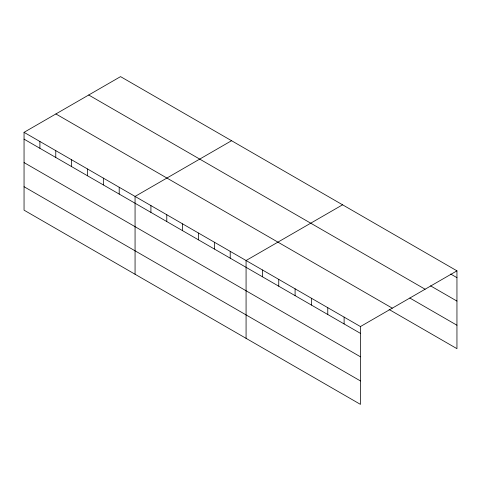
<?xml version="1.0" encoding="UTF-8"?>
<svg xmlns="http://www.w3.org/2000/svg" width="481" height="481" viewBox="0 0 481 481"><rect width="100%" height="100%" fill="white"/><g stroke="black" fill="none" stroke-linecap="round" stroke-linejoin="round"><path stroke-width="0.72" d="M456.95 270.839L360.449 326.551L360.449 404.377L24.05 210.161L24.05 132.335L120.551 76.623L456.95 270.839L456.95 348.665L389.081 309.481M231.559 140.711L135.065 196.428L135.065 274.254M342.574 204.804L246.074 260.522L246.074 338.347M450.667 274.026L456.95 277.657M430.555 285.852L456.95 301.088M88.702 95.004L425.108 289.225M409.818 298.022L456.95 325.234M55.892 113.949L392.298 308.165M24.05 132.335L360.449 326.551M24.05 139.147L360.449 333.369M24.05 162.584L360.449 356.8M24.05 186.724L360.449 380.946M344.113 317.117L344.113 323.935M327.771 307.684L327.771 314.502M311.429 298.25L311.429 305.068M295.094 288.816L295.094 295.635M278.752 279.383L278.752 286.201M262.416 269.949L262.416 276.767M230.213 251.365L230.213 258.177M214.358 242.208L214.358 249.02M198.497 233.051L198.497 239.863M182.636 223.893L182.636 230.712M166.781 214.736L166.781 221.555M150.92 205.585L150.92 212.398M119.204 187.271L119.204 194.083M103.343 178.114L103.343 184.926M87.488 168.957L87.488 175.775M71.627 159.8L71.627 166.618M55.766 150.649L55.766 157.461M39.911 141.492L39.911 148.304"/></g></svg>
